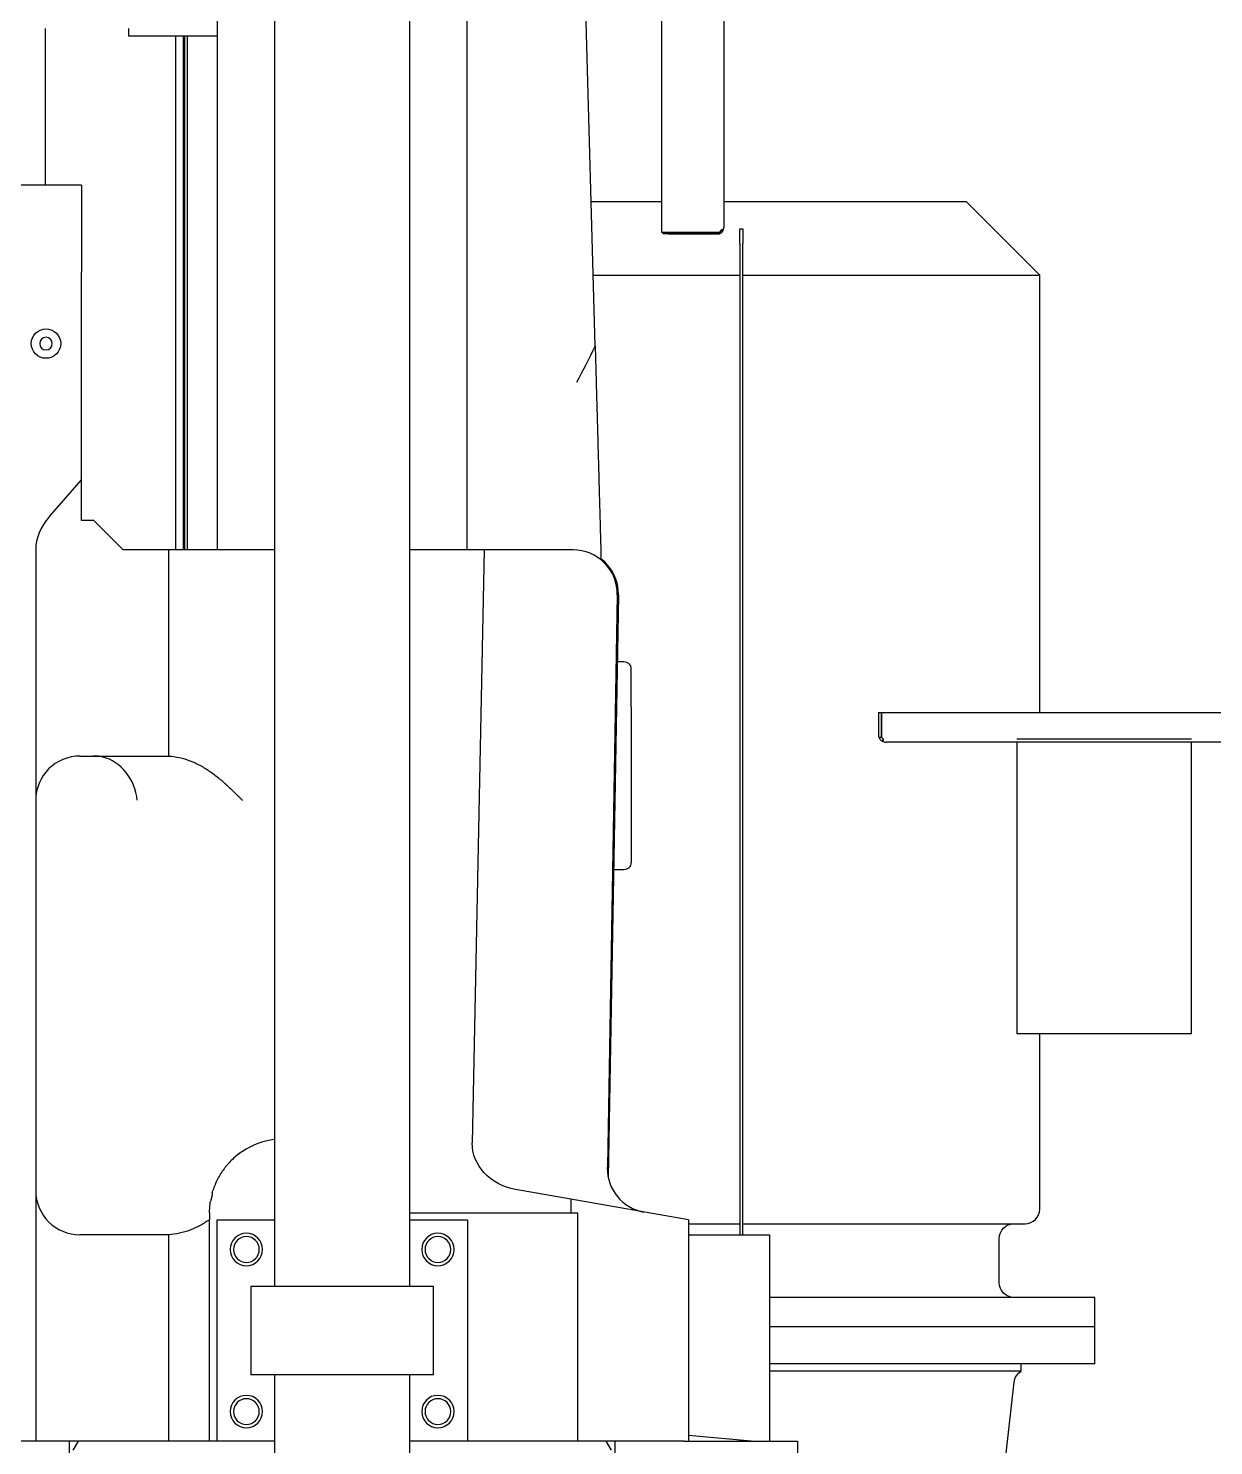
# Model space of a CAD drawing. Header units: millimetres. Extents: x 10462777 to 22643323, y 453826 to 1389191.
# Drawn here: x 11282430 to 11283234, y 580603 to 581565 of the extents above; entities that cross this region are included whole.
import ezdxf

# ---------------------------------------------------------------- set-up
doc = ezdxf.new("R2010")
doc.units = ezdxf.units.MM
doc.header["$LTSCALE"] = 200
doc.header["$MEASUREMENT"] = 0
doc.layers.add('2', color=2, linetype='CONTINUOUS')
doc.layers.add('5', color=4, linetype='CONTINUOUS')

msp = doc.modelspace()

# ---------------------------------------------------------------- linework, layer by layer
at = {"layer": '2', "color": 252, "linetype": 'Continuous'}
for p, q in [((11282557.93118, 582561.35677, 0), (11282557.93118, 581210.93165, 0)), ((11282727.82859, 581210.93165, 0), (11282727.82859, 582561.35677, 0)), ((11282441.37702, 581564.91378, 0), (11282441.37702, 581458.39968, 0)), ((11282529.87828, 581210.92315, 0), (11282529.87828, 581559.89974, 0)), ((11282534.87835, 581559.89974, 0), (11282534.87835, 581210.92315, 0)), ((11282535.87836, 581559.91705, 0), (11282535.87836, 581210.94693, 0)), ((11282537.87839, 581210.92006, 0), (11282537.87839, 581559.95064, 0)), ((11282811.89891, 581447.39576, 0), (11282859.8915, 581447.39576, 0)), ((11282901.88655, 581447.39576, 0), (11283066.3859, 581447.39576, 0)), ((11283116.38661, 581397.39505, 0), (11283066.3859, 581447.39576, 0)), ((11282813.26535, 581397.39505, 0), (11282912.87008, 581397.39505, 0)), ((11282914.87011, 581397.39505, 0), (11283116.38661, 581397.39505, 0)), ((11283116.38661, 581100.39505, 0), (11283116.38661, 581397.39505, 0)), ((11282834.1326, 581134.78363, 0), (11282829.61379, 581134.78363, 0)), ((11282839.13267, 581109.39096, 0), (11282839.13267, 581130.45344, 0)), ((11282839.13267, 581104.39089, 0), (11282839.13267, 581109.39096, 0)), ((11282839.13267, 581104.39089, 0), (11282839.13267, 581024.38975, 0)), ((11283219.38807, 581082.39058, 0), (11283100.73298, 581082.39058, 0)), ((11283100.73298, 581080.38742, 0), (11283100.73298, 580882.38774, 0)), ((11283219.38807, 580882.38774, 0), (11283219.38807, 581080.38742, 0)), ((11282839.13267, 581024.38975, 0), (11282839.13267, 581019.38968, 0)), ((11282839.13267, 581019.38968, 0), (11282839.13267, 580998.3272, 0)), ((11282827.15656, 580993.99702, 0), (11282834.1326, 580993.99702, 0)), ((11283219.38807, 580882.38774, 0), (11283100.73298, 580882.38774, 0)), ((11283116.38661, 580763.38604, 0), (11283116.38661, 580882.38774, 0)), ((11282877.87487, 580753.3859, 0), (11282912.87357, 580753.3859, 0)), ((11282914.8704, 580753.3859, 0), (11283106.38647, 580753.3859, 0)), ((11282877.88322, 580745.90253, 0), (11282932.884, 580745.90253, 0)), ((11282932.884, 580745.90253, 0), (11282932.884, 580605.90054, 0)), ((11283088.88622, 580713.38533, 0), (11283088.88622, 580743.38576, 0)), ((11283153.88714, 580703.38519, 0), (11282932.90405, 580703.38519, 0)), ((11283153.88714, 580683.38491, 0), (11283153.88714, 580703.38519, 0)), ((11283153.88714, 580683.38491, 0), (11282932.88196, 580683.38491, 0)), ((11283153.88714, 580683.38491, 0), (11282932.90405, 580683.38491, 0)), ((11283153.88714, 580658.38455, 0), (11283153.88714, 580683.38491, 0)), ((11283103.88643, 580653.38448, 0), (11282932.86955, 580653.38448, 0)), ((11283153.88714, 580658.38455, 0), (11282932.88196, 580658.38455, 0)), ((11283103.88643, 580653.38448, 0), (11283103.88643, 580658.38455, 0)), ((11283073.88601, 580421.38119, 0), (11283098.94812, 580645.83381, 0)), ((11282457.87726, 580595.89915, 0), (11282457.87726, 580605.90054, 0)), ((11282463.65084, 580605.90054, 0), (11282460.02088, 580599.61326, 0)), ((11282825.73889, 580599.61326, 0), (11282822.10893, 580605.90054, 0)), ((11282827.88251, 580605.90054, 0), (11282827.88251, 580595.89915, 0)), ((11282874.97218, 580605.90054, 0), (11282951.88427, 580605.90054, 0)), ((11282877.88322, 580609.83758, 0), (11282922.88386, 580605.90054, 0)), ((11282951.88427, 580605.90054, 0), (11282951.88427, 580465.89855, 0))]:
    msp.add_line(p, q, dxfattribs=at)
at = {"layer": '2', "color": 60, "linetype": 'Continuous'}
for p, q in [((11282596.87923, 582019.92062, 0), (11282596.87923, 580710.90203, 0)), ((11282688.88054, 580710.90203, 0), (11282688.88054, 582019.92062, 0)), ((11282596.88095, 580755.90267, 0), (11282557.87868, 580755.90267, 0)), ((11282557.87868, 580755.90267, 0), (11282557.87868, 580605.90054, 0)), ((11282727.88109, 580755.90267, 0), (11282688.87882, 580755.90267, 0)), ((11282727.88109, 580755.90267, 0), (11282727.88109, 580605.90054, 0)), ((11282580.879, 580710.90203, 0), (11282580.879, 580650.90118, 0)), ((11282704.88076, 580710.90203, 0), (11282580.879, 580710.90203, 0)), ((11282704.88076, 580650.90118, 0), (11282704.88076, 580710.90203, 0)), ((11282704.88076, 580650.90118, 0), (11282580.879, 580650.90118, 0)), ((11282596.87923, 580650.90118, 0), (11282596.87923, 579525.6816, 0)), ((11282688.88054, 579525.6816, 0), (11282688.88054, 580650.90118, 0)), ((11282596.88095, 580605.90054, 0), (11282557.87868, 580605.90054, 0)), ((11282727.88109, 580605.90054, 0), (11282688.87882, 580605.90054, 0))]:
    msp.add_line(p, q, dxfattribs=at)
at = {"layer": '2', "color": 124, "linetype": 'Continuous'}
for p, q in [((11282814.6149, 581349.11383, 0), (11282801.13213, 581835.91801, 0)), ((11282497.87782, 581564.91429, 0), (11282497.87782, 581559.91409, 0)), ((11282497.87782, 581559.91409, 0), (11282557.93286, 581559.91409, 0)), ((11282465.97737, 581458.41265, 0), (11282374.37607, 581458.41265, 0)), ((11282465.97737, 581458.41265, 0), (11282465.97737, 581399.31722, 0)), ((11282465.97737, 581258.40883, 0), (11282465.97737, 581399.31722, 0)), ((11282444.15341, 581233.4236, 0), (11282465.97737, 581258.40883, 0)), ((11282465.97737, 581230.90942, 0), (11282465.97737, 581258.40883, 0)), ((11282474.33335, 581230.90942, 0), (11282465.97737, 581230.90942, 0)), ((11282494.1979, 581210.90913, 0), (11282474.33335, 581230.90942, 0)), ((11282434.87693, 581210.90913, 0), (11282434.87693, 581040.90672, 0)), ((11282524.94485, 581210.90913, 0), (11282494.1979, 581210.90913, 0)), ((11282596.87939, 581210.90913, 0), (11282524.94485, 581210.90913, 0)), ((11282524.94485, 581210.90913, 0), (11282524.94485, 581070.86988, 0)), ((11282739.30487, 581210.90913, 0), (11282688.88003, 581210.90913, 0)), ((11282739.30487, 581210.90913, 0), (11282731.18985, 580808.28562, 0)), ((11282799.6642, 581210.90913, 0), (11282739.30487, 581210.90913, 0)), ((11282829.66006, 581180.38513, 0), (11282822.88283, 580792.11767, 0)), ((11282830.41007, 581180.38513, 0), (11282823.50398, 580784.73522, 0)), ((11282464.87736, 581070.90714, 0), (11282523.6501, 581070.90714, 0)), ((11282434.87693, 581040.90672, 0), (11282434.87693, 580775.90295, 0)), ((11282822.88283, 580792.11767, 0), (11282822.8705, 580791.41125, 0)), ((11282434.87693, 580775.90295, 0), (11282434.87693, 580605.90054, 0)), ((11282798.18258, 580770.06666, 0), (11282760.58589, 580776.69597, 0)), ((11282798.18258, 580770.06666, 0), (11282798.18258, 580760.90274, 0)), ((11282877.88322, 580756.01329, 0), (11282798.18258, 580770.06666, 0)), ((11282688.881, 580760.90274, 0), (11282798.18258, 580760.90274, 0)), ((11282798.18258, 580760.90274, 0), (11282802.80145, 580760.90274, 0)), ((11282802.80145, 580605.90054, 0), (11282802.80145, 580760.90274, 0)), ((11282552.87861, 580605.90054, 0), (11282552.87861, 580756.19973, 0)), ((11282877.88322, 580756.01329, 0), (11282877.88322, 580605.90054, 0)), ((11282523.6501, 580745.90253, 0), (11282464.87736, 580745.90253, 0)), ((11282524.94485, 580745.93979, 0), (11282524.94485, 580605.90054, 0)), ((11282434.87693, 580605.90054, 0), (11282217.87385, 580605.90054, 0)), ((11282524.94485, 580605.90054, 0), (11282434.87693, 580605.90054, 0)), ((11282552.87861, 580605.90054, 0), (11282524.94485, 580605.90054, 0)), ((11282557.88097, 580605.90054, 0), (11282552.87861, 580605.90054, 0)), ((11282802.80145, 580605.90054, 0), (11282727.87927, 580605.90054, 0)), ((11282874.97028, 580605.90054, 0), (11282802.80145, 580605.90054, 0))]:
    msp.add_line(p, q, dxfattribs=at)
msp.add_circle((11282441.87703, 581350.91112, 0), 10.00014, dxfattribs=at)
at = {"layer": '2', "color": 124, "linetype": 'Continuous', "extrusion": (0, 0, -1)}
for centre, radius in [((-11282441.87703, 581350.91112, 0), 4.25006), ((-11282577.87896, 580735.90238, 0), 8.75012), ((-11282707.88081, 580735.90238, 0), 8.75012), ((-11282577.87896, 580625.90082, 0), 8.75012), ((-11282707.88081, 580625.90082, 0), 8.75012)]:
    msp.add_circle(centre, radius, dxfattribs=at)
at = {"layer": '2', "color": 60, "linetype": 'Continuous', "extrusion": (0, 0, -1)}
for centre in [(-11282577.87896, 580735.90238, 0), (-11282707.88081, 580735.90238, 0), (-11282577.87896, 580625.90082, 0), (-11282707.88081, 580625.90082, 0)]:
    msp.add_circle(centre, 11.00016, dxfattribs=at)
at = {"layer": '2', "color": 124, "linetype": 'Continuous'}
for centre, radius, start, end in [((11282799.6642, 581180.90871, 0), 30.00043, 359.00000004, 90), ((11282800.41421, 581180.90871, 0), 30.00043, 359.00000004, 53.3101886), ((11282464.87736, 581040.90672, 0), 30.00043, 90, 180), ((11282602.87932, 580760.90274, 0), 50.00071, 96.89078482, 123.64926039), ((11282852.86635, 580790.88767, 0), 30.00043, 179.00000004, 260.00000006), ((11282464.87736, 580775.90295, 0), 30.00043, 180, 270)]:
    msp.add_arc(centre, radius, start, end, dxfattribs=at)
at = {"layer": '2', "color": 252, "linetype": 'Continuous'}
msp.add_arc((11283106.38647, 580763.38604, 0), 10.00014, 270, 0, dxfattribs=at)
at = {"layer": '2', "color": 252, "linetype": 'Continuous', "extrusion": (0, 0, -1)}
for centre, start, end in [((-11283098.88636, 580743.38576, 0), 0, 90), ((-11283098.88636, 580713.38533, 0), 270, 0), ((-11283108.8865, 580644.72411, 0), 6.37118918, 60)]:
    msp.add_arc(centre, 10.00014, start, end, dxfattribs=at)
at = {"layer": '2', "color": 124, "linetype": 'Continuous'}
for centre, major_axis, ratio, start_param, end_param in [((11282521.4807, 581210.90913, 0), (-86.60377, 0), 0.577350269, 5.816103174, 6.283185307), ((11282436.83382, 581040.90672, 0), (-50.1116, -24.98226), 0.331472146, 3.51545405, 3.728368192), ((11282477.81822, 581040.90672, 0), (-10.16641, 28.7675), 0.837280089, 4.42470341, 5.782585595)]:
    msp.add_ellipse(centre, major_axis=major_axis, ratio=ratio, start_param=start_param, end_param=end_param, dxfattribs=at)
at = {"layer": '2', "color": 252, "linetype": 'Continuous'}
for centre, major_axis, start_param, end_param in [((11282834.1326, 581130.45344, 0), (-5.00007, 0), 3.141592654, 4.71238898), ((11282834.1326, 580998.3272, 0), (5.00007, 0), 4.71238898, 6.283185307)]:
    msp.add_ellipse(centre, major_axis=major_axis, ratio=0.866025404, start_param=start_param, end_param=end_param, dxfattribs=at)
at = {"layer": '2', "color": 124, "linetype": 'Continuous', "extrusion": (0, 0, -1)}
msp.add_ellipse((11282765.79541, 580806.24062, 0), major_axis=(-34.21657, 6.03331), ratio=0.863460287, start_param=4.71238898, end_param=6.149614925, dxfattribs=at)
at = {"layer": '2', "color": 124, "linetype": 'Continuous'}
for points in [[(11282802.14547, 581324.63043, 0), (11282806.38748, 581332.74756, 0), (11282810.63214, 581340.86447, 0), (11282814.6149, 581349.11383, 0)], [(11282818.44269, 581210.90913, 0), (11282818.4048, 581208.73809, 0), (11282818.34832, 581205.50279, 0), (11282818.329, 581204.39579, 0), (11282818.32901, 581204.39602, 0)], [(11282523.6501, 581070.90714, 0), (11282524.08195, 581070.90714, 0), (11282524.51354, 581070.89472, 0), (11282524.94485, 581070.86988, 0)], [(11282554.71704, 580774.3365, 0), (11282554.86479, 580774.86621, 0), (11282555.01975, 580775.38806, 0), (11282555.18168, 580775.90295, 0)], [(11282524.94485, 580745.93979, 0), (11282524.51354, 580745.91495, 0), (11282524.08195, 580745.90253, 0), (11282523.6501, 580745.90253, 0)]]:
    msp.add_open_spline(points, degree=3, dxfattribs=at)
for points, knots in [([(11282814.6149, 581349.11383, 0), (11282814.81488, 581341.8935, 0), (11282815.01489, 581334.67224, 0), (11282815.31493, 581323.83902, 0), (11282815.41495, 581320.22773, 0), (11282815.56499, 581314.81045, 0), (11282815.615, 581313.00464, 0), (11282815.69003, 581310.29583, 0), (11282815.71504, 581309.39288, 0), (11282815.76505, 581307.58695, 0), (11282815.79008, 581306.68333, 0), (11282816.01424, 581298.58991, 0), (11282816.20759, 581291.60876, 0), (11282816.48908, 581281.44547, 0), (11282816.58148, 581278.10941, 0), (11282816.71789, 581273.18425, 0), (11282816.76299, 581271.5557, 0), (11282816.85246, 581268.32541, 0), (11282816.89689, 581266.72146, 0), (11282817.11499, 581258.84669, 0), (11282817.27832, 581252.94966, 0), (11282817.50701, 581244.69238, 0), (11282817.58052, 581242.03857, 0), (11282817.68658, 581238.20902, 0), (11282817.72124, 581236.95774, 0), (11282817.77215, 581235.11943, 0), (11282817.78894, 581234.51309, 0), (11282817.822, 581233.31945, 0), (11282817.83829, 581232.73136, 0), (11282817.98273, 581227.51638, 0), (11282818.0959, 581223.43017, 0), (11282818.24328, 581218.10913, 0), (11282818.28865, 581216.47095, 0), (11282818.35093, 581214.2222, 0), (11282818.37075, 581213.50671, 0), (11282818.40832, 581212.15014, 0), (11282818.42604, 581211.51036, 0), (11282818.44269, 581210.90913, 0)], [0, 0, 0, 0, 0.125, 0.125, 0.1875, 0.1875, 0.21875, 0.21875, 0.234375, 0.234375, 0.25, 0.25, 0.375, 0.375, 0.4375, 0.4375, 0.46875, 0.46875, 0.5, 0.5, 0.625, 0.625, 0.6875, 0.6875, 0.71875, 0.71875, 0.734375, 0.734375, 0.75, 0.75, 0.875, 0.875, 0.9375, 0.9375, 0.96875, 0.96875, 1, 1, 1, 1]), ([(11282524.94485, 581070.86988, 0), (11282527.46835, 581070.76179, 0), (11282529.94193, 581070.42445, 0), (11282534.80465, 581069.3621, 0), (11282537.1936, 581068.63622, 0), (11282540.72021, 581067.28652, 0), (11282541.8766, 581066.79659, 0), (11282544.14428, 581065.74944, 0), (11282545.25745, 581065.19149, 0), (11282548.54127, 581063.42502, 0), (11282550.65631, 581062.12405, 0), (11282554.76715, 581059.3238, 0), (11282556.76328, 581057.82389, 0), (11282560.66155, 581054.67261, 0), (11282562.55044, 581053.03226, 0), (11282566.24842, 581049.66589, 0), (11282568.05747, 581047.9398, 0), (11282570.74105, 581045.31846, 0), (11282572.07534, 581043.99973, 0), (11282573.62545, 581042.45417, 0), (11282574.28908, 581041.79103, 0), (11282574.73142, 581041.34885, 0), (11282574.95358, 581041.12669, 0), (11282575.17355, 581040.90672, 0)], [0, 0, 0, 0, 0.125, 0.125, 0.25, 0.25, 0.3125, 0.3125, 0.375, 0.375, 0.5, 0.5, 0.625, 0.625, 0.75, 0.75, 0.875, 0.875, 0.9375, 0.96875, 0.984375, 0.984375, 1, 1, 1, 1]), ([(11282575.17355, 580802.52559, 0), (11282573.94281, 580801.70636, 0), (11282572.76571, 580800.84433, 0), (11282570.50902, 580799.03834, 0), (11282569.42949, 580798.09437, 0), (11282567.36232, 580796.12562, 0), (11282566.3747, 580795.10083, 0), (11282564.96022, 580793.50212, 0), (11282564.4999, 580792.95894, 0), (11282563.82612, 580792.12847, 0), (11282563.60482, 580791.84965, 0), (11282563.16991, 580791.28957, 0), (11282562.95609, 580791.00808, 0), (11282561.90478, 580789.59327, 0), (11282561.12042, 580788.43804, 0), (11282559.65682, 580786.07842, 0), (11282558.97762, 580784.87404, 0), (11282557.72014, 580782.4116, 0), (11282557.14187, 580781.15357, 0), (11282556.08569, 580778.57663, 0), (11282555.60774, 580777.25775, 0), (11282555.18168, 580775.90295, 0)], [0, 0, 0, 0, 0.125, 0.125, 0.25, 0.25, 0.375, 0.375, 0.4375, 0.4375, 0.46875, 0.46875, 0.5, 0.5, 0.625, 0.625, 0.75, 0.75, 0.875, 0.875, 1, 1, 1, 1]), ([(11282552.87861, 580760.90274, 0), (11282552.87861, 580761.18906, 0), (11282552.88106, 580761.48041, 0), (11282552.89145, 580762.07417, 0), (11282552.89936, 580762.375, 0), (11282552.93183, 580763.28819, 0), (11282552.9651, 580763.91203, 0), (11282553.05899, 580765.19456, 0), (11282553.11959, 580765.85326, 0), (11282553.23504, 580766.87215, 0), (11282553.27774, 580767.21763, 0), (11282553.37114, 580767.91236, 0), (11282553.42191, 580768.26232, 0), (11282553.47696, 580768.61496, 0)], [0, 0, 0, 0, 0.125, 0.125, 0.25, 0.25, 0.5, 0.5, 0.75, 0.75, 0.875, 0.875, 1, 1, 1, 1]), ([(11282554.71704, 580774.3365, 0), (11282554.64279, 580773.36957, 0), (11282554.50013, 580772.40646, 0), (11282554.18617, 580770.96738, 0), (11282554.06477, 580770.48878, 0), (11282553.79277, 580769.54451, 0), (11282553.64188, 580769.07738, 0), (11282553.47696, 580768.61496, 0)], [0, 0, 0, 0, 0.5, 0.5, 0.75, 0.75, 1, 1, 1, 1]), ([(11282552.87861, 580760.90274, 0), (11282552.87861, 580760.05561, 0), (11282552.87861, 580759.24182, 0), (11282552.87861, 580757.67538, 0), (11282552.87861, 580756.92168, 0), (11282552.87861, 580756.19973, 0)], [0, 0, 0, 0, 0.5, 0.5, 1, 1, 1, 1]), ([(11282552.87861, 580756.19973, 0), (11282550.81252, 580754.78472, 0), (11282548.68637, 580753.46959, 0), (11282545.38487, 580751.68359, 0), (11282544.26564, 580751.11941, 0), (11282541.98541, 580750.06048, 0), (11282540.82315, 580749.56522, 0), (11282537.27421, 580748.19925, 0), (11282534.86991, 580747.46465, 0), (11282529.97543, 580746.38978, 0), (11282527.48544, 580746.04861, 0), (11282524.94485, 580745.93979, 0)], [0, 0, 0, 0, 0.25, 0.25, 0.375, 0.375, 0.5, 0.5, 0.75, 0.75, 1, 1, 1, 1])]:
    msp.add_open_spline(points, degree=3, knots=knots, dxfattribs=at)
at = {"layer": '5', "color": 252, "linetype": 'Continuous'}
for p, q in [((11282859.88297, 581426.41419, 0), (11282859.88297, 582504.42551, 0)), ((11282901.88356, 582501.42746, 0), (11282901.88356, 581429.41224, 0)), ((11282863.88302, 581426.41419, 0), (11282859.88297, 581426.41419, 0)), ((11282860.88298, 581425.41218, 0), (11282860.88298, 581426.41219, 0)), ((11282860.88298, 581426.41219, 0), (11282863.88302, 581426.41219, 0)), ((11282863.88302, 581425.41218, 0), (11282860.88298, 581425.41218, 0)), ((11282897.88351, 581426.41419, 0), (11282863.88302, 581426.41419, 0)), ((11282863.88302, 581426.41219, 0), (11282897.88351, 581426.41219, 0)), ((11282863.88302, 581425.41218, 0), (11282897.88351, 581425.41218, 0)), ((11282897.88351, 581426.41419, 0), (11282899.52917, 581426.41419, 0)), ((11282899.23766, 581426.41219, 0), (11282897.88351, 581426.41219, 0)), ((11282912.88372, 581428.91223, 0), (11282914.88375, 581428.91223, 0)), ((11282912.88372, 581418.91209, 0), (11282912.88372, 581428.91223, 0)), ((11282914.88375, 581428.91223, 0), (11282914.88375, 581418.91209, 0)), ((11282912.88372, 581418.91209, 0), (11282912.88372, 580745.91325, 0)), ((11282914.88375, 580745.91325, 0), (11282914.88375, 581418.91209, 0)), ((11283006.88505, 581100.39083, 0), (11283006.88505, 581085.39062, 0)), ((11283006.88505, 581100.39083, 0), (11283008.88508, 581100.39083, 0)), ((11283008.88508, 581100.39083, 0), (11283008.88508, 581085.39062, 0)), ((11283008.88708, 581085.39062, 0), (11283008.88708, 581100.39083, 0)), ((11283008.88708, 581100.39083, 0), (11283499.89006, 581100.39083, 0)), ((11283008.88508, 581083.97718, 0), (11283008.88508, 581085.39062, 0)), ((11283008.88708, 581085.39062, 0), (11283008.88708, 581083.25957, 0)), ((11283506.89216, 581080.39055, 0), (11283011.88513, 581080.39055, 0)), ((11282912.88372, 580605.90054, 0), (11282912.88372, 580606.77544, 0)), ((11282914.88375, 580606.60053, 0), (11282914.88375, 580605.90054, 0))]:
    msp.add_line(p, q, dxfattribs=at)
for centre, radius, start, end in [((11282897.88351, 581429.41224, 0), 4.00006, 270, 294.29345696), ((11282897.88351, 581429.41224, 0), 4.00006, 332.21930979, 0), ((11283011.88513, 581085.39062, 0), 5.00007, 180, 205.22690488), ((11283011.88513, 581085.39062, 0), 5.00007, 242.53390108, 270)]:
    msp.add_arc(centre, radius, start, end, dxfattribs=at)
for centre, major_axis, ratio, start_param, end_param in [((11282897.88351, 581429.41224, 0), (-0.59198, 2.94106), 0.999999999, 2.942964475, 3.349581699), ((11282897.88351, 581429.41224, 0), (-4.00006, 0), 0.999333333, 2.656728141, 3.141592654), ((11283011.88513, 581085.39062, 0), (0, 5.00007), 0.999333333, 2.662218796, 3.141592654)]:
    msp.add_ellipse(centre, major_axis=major_axis, ratio=ratio, start_param=start_param, end_param=end_param, dxfattribs=at)
for points, degree in [([(11282899.52917, 581425.76638, 0), (11282899.23766, 581426.41219, 0)], 1), ([(11282900.41876, 581427.80932, 0), (11282900.38182, 581427.86705, 0), (11282900.33884, 581427.91813, 0), (11282900.2905, 581427.95897, 0)], 3), ([(11283007.36193, 581083.25957, 0), (11283008.88508, 581083.97718, 0)], 1)]:
    msp.add_open_spline(points, degree=degree, dxfattribs=at)
for points, knots in [([(11282901.42251, 581427.5491, 0), (11282901.37085, 581427.66819, 0), (11282901.30499, 581427.76975, 0), (11282901.14904, 581427.92967, 0), (11282901.05735, 581427.98957, 0), (11282900.85466, 581428.06179, 0), (11282900.74059, 581428.07461, 0), (11282900.50481, 581428.04934, 0), (11282900.37967, 581428.01163, 0), (11282900.13569, 581427.89356, 0), (11282900.01373, 581427.81183, 0), (11282899.79287, 581427.61182, 0), (11282899.69097, 581427.49089, 0), (11282899.53316, 581427.21554, 0), (11282899.47702, 581427.05859, 0), (11282899.44477, 581426.73296, 0), (11282899.47063, 581426.56655, 0), (11282899.52917, 581426.41419, 0)], [0, 0, 0, 0, 0.125, 0.125, 0.25, 0.25, 0.375, 0.375, 0.5, 0.5, 0.625, 0.625, 0.75, 0.75, 0.875, 0.875, 1, 1, 1, 1]), ([(11282899.46551, 581426.86321, 0), (11282899.48917, 581426.8779, 0), (11282899.51342, 581426.8934, 0), (11282899.57633, 581426.935, 0), (11282899.61575, 581426.96231, 0), (11282899.69726, 581427.02203, 0), (11282899.7396, 581427.05467, 0), (11282899.82361, 581427.12331, 0), (11282899.86566, 581427.15955, 0), (11282899.94975, 581427.23643, 0), (11282899.99143, 581427.27678, 0), (11282900.11086, 581427.39924, 0), (11282900.1857, 581427.48576, 0), (11282900.28302, 581427.61074, 0), (11282900.3135, 581427.65218, 0), (11282900.36965, 581427.73243, 0), (11282900.39524, 581427.77108, 0), (11282900.41876, 581427.80825, 0)], [0, 0, 0, 0, 0.075277241, 0.075277241, 0.190867586, 0.190867586, 0.306457931, 0.306457931, 0.422048275, 0.422048275, 0.53763862, 0.53763862, 0.76881931, 0.76881931, 0.884409655, 0.884409655, 1, 1, 1, 1]), ([(11282899.47954, 581425.74439, 0), (11282899.47965, 581425.74443, 0), (11282899.47975, 581425.74448, 0), (11282899.48857, 581425.74831, 0), (11282899.49965, 581425.75317, 0), (11282899.53853, 581425.77051, 0), (11282899.57219, 581425.78584, 0), (11282899.65198, 581425.82407, 0), (11282899.69701, 581425.84646, 0), (11282899.79488, 581425.89795, 0), (11282899.84804, 581425.92723, 0), (11282899.95983, 581425.99265, 0), (11282900.01769, 581426.02834, 0), (11282900.13637, 581426.10616, 0), (11282900.19763, 581426.14863, 0), (11282900.38206, 581426.28477, 0), (11282900.50398, 581426.38559, 0), (11282900.74343, 581426.61076, 0), (11282900.85418, 581426.72874, 0), (11282901.00784, 581426.91316, 0), (11282901.05628, 581426.97508, 0), (11282901.14641, 581427.09714, 0), (11282901.18841, 581427.15765, 0), (11282901.26678, 581427.27705, 0), (11282901.30282, 581427.33549, 0), (11282901.36758, 581427.44607, 0), (11282901.3966, 581427.49867, 0), (11282901.42251, 581427.54785, 0)], [0, 0, 0, 0, 0.000451773, 0.000451773, 0.037472077, 0.037472077, 0.111512687, 0.111512687, 0.185553296, 0.185553296, 0.259593906, 0.259593906, 0.333634515, 0.333634515, 0.407675125, 0.407675125, 0.555756343, 0.555756343, 0.703837562, 0.703837562, 0.777878172, 0.777878172, 0.851918781, 0.851918781, 0.925959391, 0.925959391, 1, 1, 1, 1]), ([(11282900.41876, 581427.80932, 0), (11282900.58585, 581427.76559, 0), (11282900.75298, 581427.72192, 0), (11282901.00408, 581427.65683, 0), (11282901.08793, 581427.63517, 0), (11282901.25536, 581427.59203, 0), (11282901.33893, 581427.57055, 0), (11282901.42251, 581427.5491, 0)], [0, 0, 0, 0, 0.499971524, 0.499971524, 0.750483739, 0.750483739, 1, 1, 1, 1]), ([(11282900.41876, 581427.80825, 0), (11282900.56096, 581427.77101, 0), (11282900.70318, 581427.7338, 0), (11282900.94176, 581427.6718, 0), (11282901.03807, 581427.64686, 0), (11282901.23041, 581427.59723, 0), (11282901.32645, 581427.57253, 0), (11282901.42251, 581427.54785, 0)], [0, 0, 0, 0, 0.425488431, 0.425488431, 0.713241963, 0.713241963, 1, 1, 1, 1]), ([(11283007.53088, 581082.93273, 0), (11283007.53824, 581082.91969, 0), (11283007.54579, 581082.90645, 0), (11283007.6203, 581082.77721, 0), (11283007.6997, 581082.65039, 0), (11283007.88473, 581082.38671, 0), (11283007.98716, 581082.25425, 0), (11283008.2145, 581081.99099, 0), (11283008.33604, 581081.86426, 0), (11283008.59062, 581081.62532, 0), (11283008.72456, 581081.51261, 0), (11283008.98803, 581081.31202, 0), (11283009.12146, 581081.2212, 0), (11283009.36871, 581081.06748, 0), (11283009.48597, 581081.00248, 0), (11283009.57897, 581080.95414, 0)], [0, 0, 0, 0, 0.018925399, 0.018925399, 0.182437833, 0.182437833, 0.345950266, 0.345950266, 0.5094627, 0.5094627, 0.672975133, 0.672975133, 0.836487567, 0.836487567, 1, 1, 1, 1]), ([(11283009.58051, 581080.95414, 0), (11283009.72137, 581081.00243, 0), (11283009.84126, 581081.06753, 0), (11283010.03577, 581081.22109, 0), (11283010.11329, 581081.31182, 0), (11283010.22537, 581081.51299, 0), (11283010.26111, 581081.62569, 0), (11283010.28787, 581081.86474, 0), (11283010.27899, 581081.99133, 0), (11283010.2171, 581082.25467, 0), (11283010.16568, 581082.38681, 0), (11283010.02042, 581082.64916, 0), (11283009.92748, 581082.77729, 0), (11283009.69846, 581083.0082, 0), (11283009.56159, 581083.11195, 0), (11283009.24271, 581083.25253, 0), (11283009.06348, 581083.28394, 0), (11283008.88708, 581083.25957, 0)], [0, 0, 0, 0, 0.125, 0.125, 0.25, 0.25, 0.375, 0.375, 0.5, 0.5, 0.625, 0.625, 0.75, 0.75, 0.875, 0.875, 1, 1, 1, 1]), ([(11283010.03263, 581082.61152, 0), (11283009.99702, 581082.47816, 0), (11283009.96093, 581082.34505, 0), (11283009.86796, 581082.00171, 0), (11283009.81081, 581081.79161, 0), (11283009.69585, 581081.37216, 0), (11283009.63801, 581081.16281, 0), (11283009.57897, 581080.95414, 0)], [0, 0, 0, 0, 0.240631906, 0.240631906, 0.620607281, 0.620607281, 1, 1, 1, 1]), ([(11283010.03357, 581082.61041, 0), (11283009.99808, 581082.47742, 0), (11283009.96211, 581082.34468, 0), (11283009.86931, 581082.00171, 0), (11283009.8122, 581081.79161, 0), (11283009.69731, 581081.37216, 0), (11283009.63951, 581081.16281, 0), (11283009.58051, 581080.95414, 0)], [0, 0, 0, 0, 0.240124011, 0.240124011, 0.620353529, 0.620353529, 1, 1, 1, 1])]:
    msp.add_open_spline(points, degree=3, knots=knots, dxfattribs=at)

doc.saveas('drawing.dxf')
